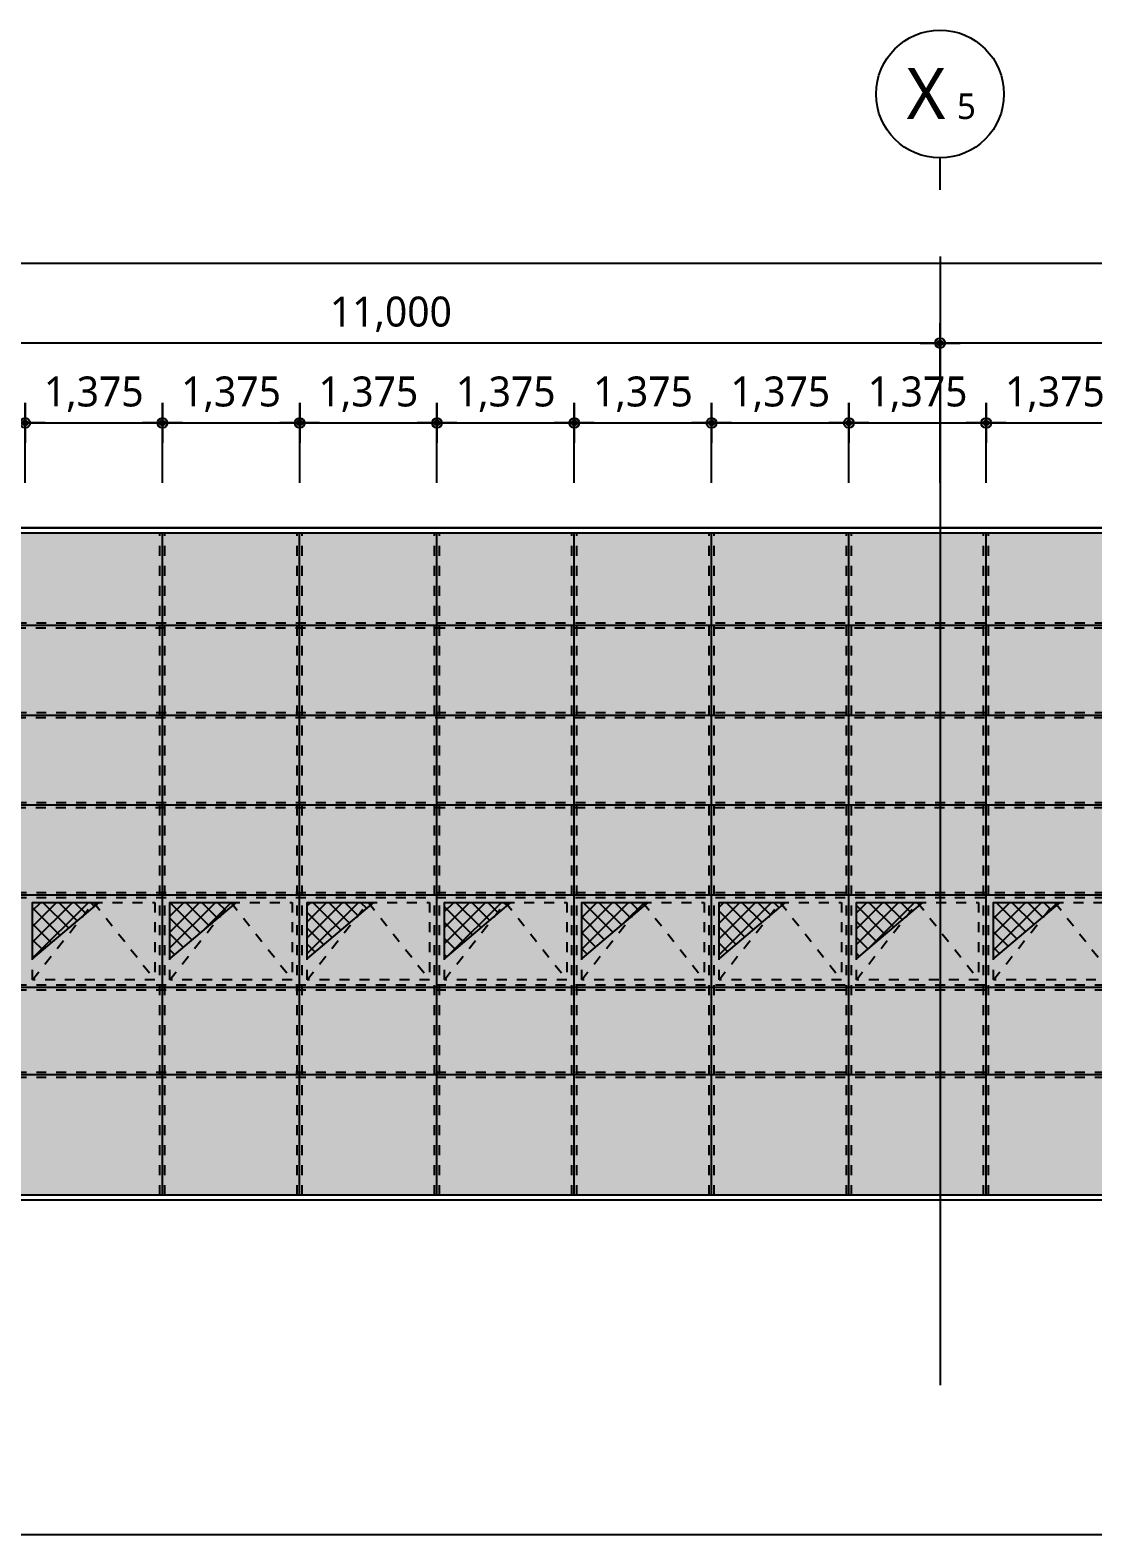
# Model space of a CAD drawing. Header units: millimetres. Extents: x 37653813 to 38677796, y 586285 to 874285.
# Drawn here: x 38646124 to 38656768, y 625652 to 640718 of the extents above; entities that cross this region are included whole.
import ezdxf
from ezdxf.enums import TextEntityAlignment as Align
from ezdxf.xclip import XClip

# ---------------------------------------------------------------- set-up
doc = ezdxf.new("R2010")
doc.units = ezdxf.units.MM
doc.header["$LTSCALE"] = 1000
doc.header["$MEASUREMENT"] = 0
doc.header["$XCLIPFRAME"] = 0
doc.header["$PDSIZE"] = -10
doc.linetypes.add('CENTER', pattern=[2, 1.25, -0.25, 0.25, -0.25])
doc.linetypes.add('HIDDEN', pattern=[2, 1, -1])
doc.layers.get('0').update_dxf_attribs({"linetype": 'CONTINUOUS'})
doc.layers.get('Defpoints').update_dxf_attribs({"color": 161, "linetype": 'CONTINUOUS'})
for name, color, linetype in [('BOX', 6, 'CONTINUOUS'), ('CEN(ST)', 1, 'CENTER'), ('dim0', 7, 'CONTINUOUS'), ('hatch', 8, 'CONTINUOUS'), ('SYM(AXIS)', 7, 'CONTINUOUS'), ('TEXT(AXIS)', 2, 'CONTINUOUS'), ('WIN(커튼월)_외부', 4, 'CONTINUOUS'), ('WIN(커튼월_HID)_외부', 252, 'HIDDEN'), ('WIN_3(커튼월)_외부', 252, 'HIDDEN'), ('절취선', 2, 'CONTINUOUS')]:
    doc.layers.add(name, color=color, linetype=linetype)
doc.layers.add('먹-WIN(커튼월)', color=7, linetype='CONTINUOUS', true_color=0xe0f2ff)
doc.styles.add('나눔바른고딕', font='NanumBarunGothic.ttf')
doc.dimstyles.new('A1-100', dxfattribs={"dimtxt": 3, "dimasz": 1, "dimexe": 2, "dimexo": 2, "dimgap": 1, "dimtad": 1, "dimdec": 0, "dimzin": 12, "dimdsep": 46, "dimlunit": 6, "dimtxsty": '나눔바른고딕', "dimblk1": 'DIMDOT', "dimblk2": 'DIMDOT', "dimsah": 1, "dimcen": -1, "dimdle": 2, "dimclrd": 256, "dimclre": 256, "dimclrt": 3, "dimadec": 0, "dimazin": 0, "dimtfac": 1, "dimtdec": 0, "dimtix": 1, "dimtmove": 2, "dimatfit": 3, "dimldrblk": 'DIMDOT', "dimfxl": 1, "dimtvp": 1, "dimtolj": 1, "dimtzin": 12, "dimlwd": -1, "dimlwe": -1, "dimarcsym": 0})

# ---------------------------------------------------------------- blocks, each defined once
blk = doc.blocks.new('A$C2DB153E7')
at = {"layer": 'hatch'}
h = blk.add_hatch(dxfattribs=at)
h.set_pattern_fill('_USER', color=252, scale=112.5, angle=45, double=1, pattern_type=0)
h.set_pattern_definition([(45, (-5906.34, -13786.88), (-79.5495, 79.5495), []), (135, (-5906.34, -13786.88), (-79.5495, -79.5495), [])])
h.paths.add_polyline_path([(663, 0), (0, -562), (0, 0)])
at = {"layer": 'hatch', "color": 252}
blk.add_lwpolyline([(663, 0), (0, -562), (0, 0)], close=True, dxfattribs=at)
blk = doc.blocks.new('A$C26893fde')
blk.add_wipeout([(8127, 7190), (174352, 7190), (174352, 460), (8127, 460)])
at = {"layer": '먹-WIN(커튼월)', "ltscale": 0.1}
h = blk.add_hatch(dxfattribs=at)
h.set_pattern_fill('DOTS', color=254, scale=3000)
h.set_pattern_definition([(0, (-37795372.14, -766752.47), (93.75, 187.5), [0, -187.5])])
h.paths.add_polyline_path([(174302, 7140), (8177, 7140), (8177, 4390), (174302, 4390)])
h = blk.add_hatch(dxfattribs=at)
h.set_pattern_fill('DOTS', color=256, scale=3000)
h.set_pattern_definition([(0, (-37795372.14, -769452.47), (93.75, 187.5), [0, -187.5])])
h.paths.add_polyline_path([(174302, 4390), (8177, 4390), (8177, 1690), (174302, 1690)])
h = blk.add_hatch(dxfattribs=at)
h.set_pattern_fill('DOTS', color=254, scale=3000)
h.set_pattern_definition([(0, (-37795372.14, -772202.47), (93.75, 187.5), [0, -187.5])])
h.paths.add_polyline_path([(174302, 1690), (8177, 1690), (8177, 510), (174302, 510)])
at = {"layer": 'WIN(커튼월)_외부', "ltscale": 1000}
for p, q in [((8127, 7190), (174352, 7190)), ((8127, 7190), (174352, 7190)), ((8177, 7140), (174302, 7140)), ((45239, 510), (45239, 7140)), ((46614, 510), (46614, 7140)), ((47989, 510), (47989, 7140)), ((49364, 510), (49364, 7140)), ((50739, 510), (50739, 7140)), ((52114, 510), (52114, 7140)), ((53489, 510), (53489, 7140)), ((8177, 6215), (174252, 6215)), ((8177, 6215), (174252, 6215)), ((8177, 6215), (174252, 6215)), ((8177, 6215), (174252, 6215)), ((8177, 5315), (174252, 5315)), ((8177, 5315), (174252, 5315)), ((8177, 5315), (174252, 5315)), ((8177, 5315), (174252, 5315)), ((8177, 4415), (174252, 4415)), ((8177, 4415), (174252, 4415)), ((8177, 4415), (174252, 4415)), ((8177, 4415), (174252, 4415)), ((8177, 3515), (174252, 3515)), ((8177, 2590), (174252, 2590)), ((8177, 1715), (174252, 1715)), ((8127, 460), (174352, 460)), ((8177, 510), (174302, 510))]:
    blk.add_line(p, q, dxfattribs=at)
at = {"layer": 'WIN(커튼월_HID)_외부', "ltscale": 0.1}
for p, q in [((45214, 510), (45214, 7140)), ((45264, 510), (45264, 7140)), ((46589, 510), (46589, 7140)), ((46639, 510), (46639, 7140)), ((47964, 510), (47964, 7140)), ((48014, 510), (48014, 7140)), ((49339, 510), (49339, 7140)), ((49389, 510), (49389, 7140)), ((50714, 510), (50714, 7140)), ((50764, 510), (50764, 7140)), ((52089, 510), (52089, 7140)), ((52139, 510), (52139, 7140)), ((53464, 510), (53464, 7140)), ((53514, 510), (53514, 7140)), ((8172, 6190), (174247, 6190)), ((8177, 6240), (174252, 6240)), ((8172, 5290), (174247, 5290)), ((8177, 5340), (174252, 5340)), ((8172, 4390), (174247, 4390)), ((8177, 4440), (174252, 4440)), ((8177, 3540), (174252, 3540)), ((8177, 3490), (174252, 3490)), ((8177, 2615), (174252, 2615)), ((8177, 2565), (174252, 2565)), ((8177, 1740), (174252, 1740)), ((8177, 1690), (174252, 1690))]:
    blk.add_line(p, q, dxfattribs=at)
for points in [[(43939, 3440), (45164, 3440), (45164, 2665), (43939, 2665)], [(45314, 3440), (46539, 3440), (46539, 2665), (45314, 2665)], [(46689, 3440), (47914, 3440), (47914, 2665), (46689, 2665)], [(48064, 3440), (49289, 3440), (49289, 2665), (48064, 2665)], [(49439, 3440), (50664, 3440), (50664, 2665), (49439, 2665)], [(50814, 3440), (52039, 3440), (52039, 2665), (50814, 2665)], [(52189, 3440), (53414, 3440), (53414, 2665), (52189, 2665)], [(53564, 3440), (54789, 3440), (54789, 2665), (53564, 2665)]]:
    blk.add_lwpolyline(points, close=True, dxfattribs=at)
at = {"layer": 'WIN_3(커튼월)_외부', "ltscale": 0.1}
for points in [[(43939, 2665), (44552, 3440), (45164, 2665)], [(45314, 2665), (45927, 3440), (46539, 2665)], [(46689, 2665), (47302, 3440), (47914, 2665)], [(48064, 2665), (48677, 3440), (49289, 2665)], [(49439, 2665), (50052, 3440), (50664, 2665)], [(50814, 2665), (51427, 3440), (52039, 2665)], [(52189, 2665), (52802, 3440), (53414, 2665)], [(53564, 2665), (54177, 3440), (54789, 2665)]]:
    blk.add_lwpolyline(points, dxfattribs=at)
at = {"ltscale": 0.1}
for p in [(43939, 3440), (45314, 3440), (46689, 3440), (48064, 3440), (49439, 3440), (50814, 3440), (52189, 3440), (53564, 3440)]:
    blk.add_blockref('A$C2DB153E7', p, dxfattribs=at)
blk = doc.blocks.new('DIMDOT')
at = {"linetype": 'Continuous'}
for p, q in [((0, -2), (0, 2)), ((-2, 0), (2, 0))]:
    blk.add_line(p, q, dxfattribs=at)
for radius in [0.5, 0.25]:
    blk.add_circle((0, 0), radius, dxfattribs=at)
blk = doc.blocks.new('*D280')
at = {"layer": 'Defpoints', "color": 0, "transparency": 16777216}
for p in [(38666237, 638385), (38611237, 635985), (38666237, 635985)]:
    blk.add_point(p, dxfattribs=at)
at = {"layer": 'dim0', "transparency": 16777216}
for p, q in [((38611237, 636185), (38611237, 638585)), ((38666237, 636185), (38666237, 638585)), ((38611337, 638385), (38666137, 638385))]:
    blk.add_line(p, q, dxfattribs=at)
at = {"layer": 'dim0', "transparency": 16777216, "xscale": 100, "yscale": 100, "zscale": 100, "rotation": 180}
blk.add_blockref('DIMDOT', (38611237, 638385), dxfattribs=at)
at = {"layer": 'dim0', "transparency": 16777216, "xscale": 100, "yscale": 100, "zscale": 100}
blk.add_blockref('DIMDOT', (38666237, 638385), dxfattribs=at)
at = {"layer": 'dim0', "color": 3, "transparency": 16777216, "insert": (38638737, 638673), "char_height": 300, "attachment_point": 5, "style": '나눔바른고딕'}
blk.add_mtext('\\A1;55,000', dxfattribs=at)
blk = doc.blocks.new('*D283')
at = {"layer": 'Defpoints', "color": 0, "transparency": 16777216}
for p in [(38644237, 637585), (38644237, 635985), (38655237, 635985)]:
    blk.add_point(p, dxfattribs=at)
at = {"layer": 'dim0', "transparency": 16777216}
for p, q in [((38644237, 636185), (38644237, 637785)), ((38655237, 636185), (38655237, 637785)), ((38655137, 637585), (38644337, 637585))]:
    blk.add_line(p, q, dxfattribs=at)
at = {"layer": 'dim0', "transparency": 16777216, "xscale": 100, "yscale": 100, "zscale": 100, "rotation": 180}
blk.add_blockref('DIMDOT', (38644237, 637585), dxfattribs=at)
at = {"layer": 'dim0', "transparency": 16777216, "xscale": 100, "yscale": 100, "zscale": 100}
blk.add_blockref('DIMDOT', (38655237, 637585), dxfattribs=at)
at = {"layer": 'dim0', "color": 3, "transparency": 16777216, "insert": (38649737, 637873), "char_height": 300, "attachment_point": 5, "style": '나눔바른고딕'}
blk.add_mtext('\\A1;11,000', dxfattribs=at)
blk = doc.blocks.new('*D284')
at = {"layer": 'Defpoints', "color": 0, "transparency": 16777216}
for p in [(38655237, 637585), (38655237, 635985), (38666237, 635985)]:
    blk.add_point(p, dxfattribs=at)
at = {"layer": 'dim0', "transparency": 16777216}
for p, q in [((38655237, 636185), (38655237, 637785)), ((38666237, 636185), (38666237, 637785)), ((38666137, 637585), (38655337, 637585))]:
    blk.add_line(p, q, dxfattribs=at)
at = {"layer": 'dim0', "transparency": 16777216, "xscale": 100, "yscale": 100, "zscale": 100, "rotation": 180}
blk.add_blockref('DIMDOT', (38655237, 637585), dxfattribs=at)
at = {"layer": 'dim0', "transparency": 16777216, "xscale": 100, "yscale": 100, "zscale": 100}
blk.add_blockref('DIMDOT', (38666237, 637585), dxfattribs=at)
at = {"layer": 'dim0', "color": 3, "transparency": 16777216, "insert": (38660737, 637873), "char_height": 300, "attachment_point": 5, "style": '나눔바른고딕'}
blk.add_mtext('\\A1;11,000', dxfattribs=at)
blk = doc.blocks.new('*D290')
at = {"layer": 'Defpoints', "color": 0, "transparency": 16777216}
for p in [(38666237, 638385), (38611237, 635985), (38666237, 635985)]:
    blk.add_point(p, dxfattribs=at)
at = {"layer": 'dim0', "transparency": 16777216}
for p, q in [((38611237, 636185), (38611237, 638585)), ((38666237, 636185), (38666237, 638585)), ((38611337, 638385), (38666137, 638385))]:
    blk.add_line(p, q, dxfattribs=at)
at = {"layer": 'dim0', "transparency": 16777216, "xscale": 100, "yscale": 100, "zscale": 100, "rotation": 180}
blk.add_blockref('DIMDOT', (38611237, 638385), dxfattribs=at)
at = {"layer": 'dim0', "transparency": 16777216, "xscale": 100, "yscale": 100, "zscale": 100}
blk.add_blockref('DIMDOT', (38666237, 638385), dxfattribs=at)
at = {"layer": 'dim0', "color": 3, "transparency": 16777216, "insert": (38638737, 638673), "char_height": 300, "attachment_point": 5, "style": '나눔바른고딕'}
blk.add_mtext('\\A1;55,000', dxfattribs=at)
blk = doc.blocks.new('A$C2F20087E')
at = {"layer": 'SYM(AXIS)'}
blk.add_line((600, 0), (600, 300), dxfattribs=at)
blk.add_circle((600, 900), 600, dxfattribs=at)
blk = doc.blocks.new('*D293')
at = {"layer": 'Defpoints', "color": 0, "transparency": 16777216}
for p in [(38644237, 637585), (38644237, 635985), (38655237, 635985)]:
    blk.add_point(p, dxfattribs=at)
at = {"layer": 'dim0', "transparency": 16777216}
for p, q in [((38644237, 636185), (38644237, 637785)), ((38655237, 636185), (38655237, 637785)), ((38655137, 637585), (38644337, 637585))]:
    blk.add_line(p, q, dxfattribs=at)
at = {"layer": 'dim0', "transparency": 16777216, "xscale": 100, "yscale": 100, "zscale": 100, "rotation": 180}
blk.add_blockref('DIMDOT', (38644237, 637585), dxfattribs=at)
at = {"layer": 'dim0', "transparency": 16777216, "xscale": 100, "yscale": 100, "zscale": 100}
blk.add_blockref('DIMDOT', (38655237, 637585), dxfattribs=at)
at = {"layer": 'dim0', "color": 3, "transparency": 16777216, "insert": (38649737, 637873), "char_height": 300, "attachment_point": 5, "style": '나눔바른고딕'}
blk.add_mtext('\\A1;11,000', dxfattribs=at)
blk = doc.blocks.new('*D294')
at = {"layer": 'Defpoints', "color": 0, "transparency": 16777216}
for p in [(38655237, 637585), (38655237, 635985), (38666237, 635985)]:
    blk.add_point(p, dxfattribs=at)
at = {"layer": 'dim0', "transparency": 16777216}
for p, q in [((38655237, 636185), (38655237, 637785)), ((38666237, 636185), (38666237, 637785)), ((38666137, 637585), (38655337, 637585))]:
    blk.add_line(p, q, dxfattribs=at)
at = {"layer": 'dim0', "transparency": 16777216, "xscale": 100, "yscale": 100, "zscale": 100, "rotation": 180}
blk.add_blockref('DIMDOT', (38655237, 637585), dxfattribs=at)
at = {"layer": 'dim0', "transparency": 16777216, "xscale": 100, "yscale": 100, "zscale": 100}
blk.add_blockref('DIMDOT', (38666237, 637585), dxfattribs=at)
at = {"layer": 'dim0', "color": 3, "transparency": 16777216, "insert": (38660737, 637873), "char_height": 300, "attachment_point": 5, "style": '나눔바른고딕'}
blk.add_mtext('\\A1;11,000', dxfattribs=at)
blk = doc.blocks.new('*D446')
at = {"layer": 'Defpoints', "color": 0, "transparency": 16777216}
for p in [(38646074, 636785), (38644699, 635985), (38646074, 635985)]:
    blk.add_point(p, dxfattribs=at)
at = {"layer": 'dim0', "transparency": 16777216}
for p, q in [((38644699, 636185), (38644699, 636985)), ((38646074, 636185), (38646074, 636985)), ((38644799, 636785), (38645974, 636785))]:
    blk.add_line(p, q, dxfattribs=at)
at = {"layer": 'dim0', "transparency": 16777216, "xscale": 100, "yscale": 100, "zscale": 100, "rotation": 180}
blk.add_blockref('DIMDOT', (38644699, 636785), dxfattribs=at)
at = {"layer": 'dim0', "transparency": 16777216, "xscale": 100, "yscale": 100, "zscale": 100}
blk.add_blockref('DIMDOT', (38646074, 636785), dxfattribs=at)
at = {"layer": 'dim0', "color": 3, "transparency": 16777216, "insert": (38645387, 637073), "char_height": 300, "attachment_point": 5, "style": '나눔바른고딕'}
blk.add_mtext('\\A1;1,375', dxfattribs=at)
blk = doc.blocks.new('*D447')
at = {"layer": 'Defpoints', "color": 0, "transparency": 16777216}
for p in [(38646074, 636785), (38644699, 635985), (38646074, 635985)]:
    blk.add_point(p, dxfattribs=at)
at = {"layer": 'dim0', "transparency": 16777216}
for p, q in [((38644699, 636185), (38644699, 636985)), ((38646074, 636185), (38646074, 636985)), ((38644799, 636785), (38645974, 636785))]:
    blk.add_line(p, q, dxfattribs=at)
at = {"layer": 'dim0', "transparency": 16777216, "xscale": 100, "yscale": 100, "zscale": 100, "rotation": 180}
blk.add_blockref('DIMDOT', (38644699, 636785), dxfattribs=at)
at = {"layer": 'dim0', "transparency": 16777216, "xscale": 100, "yscale": 100, "zscale": 100}
blk.add_blockref('DIMDOT', (38646074, 636785), dxfattribs=at)
at = {"layer": 'dim0', "color": 3, "transparency": 16777216, "insert": (38645387, 637073), "char_height": 300, "attachment_point": 5, "style": '나눔바른고딕'}
blk.add_mtext('\\A1;1,375', dxfattribs=at)
blk = doc.blocks.new('*D448')
at = {"layer": 'Defpoints', "color": 0, "transparency": 16777216}
for p in [(38647449, 636785), (38646074, 635985), (38647449, 635985)]:
    blk.add_point(p, dxfattribs=at)
at = {"layer": 'dim0', "transparency": 16777216}
for p, q in [((38646074, 636185), (38646074, 636985)), ((38647449, 636185), (38647449, 636985)), ((38646174, 636785), (38647349, 636785))]:
    blk.add_line(p, q, dxfattribs=at)
at = {"layer": 'dim0', "transparency": 16777216, "xscale": 100, "yscale": 100, "zscale": 100, "rotation": 180}
blk.add_blockref('DIMDOT', (38646074, 636785), dxfattribs=at)
at = {"layer": 'dim0', "transparency": 16777216, "xscale": 100, "yscale": 100, "zscale": 100}
blk.add_blockref('DIMDOT', (38647449, 636785), dxfattribs=at)
at = {"layer": 'dim0', "color": 3, "transparency": 16777216, "insert": (38646762, 637073), "char_height": 300, "attachment_point": 5, "style": '나눔바른고딕'}
blk.add_mtext('\\A1;1,375', dxfattribs=at)
blk = doc.blocks.new('*D449')
at = {"layer": 'Defpoints', "color": 0, "transparency": 16777216}
for p in [(38647449, 636785), (38646074, 635985), (38647449, 635985)]:
    blk.add_point(p, dxfattribs=at)
at = {"layer": 'dim0', "transparency": 16777216}
for p, q in [((38646074, 636185), (38646074, 636985)), ((38647449, 636185), (38647449, 636985)), ((38646174, 636785), (38647349, 636785))]:
    blk.add_line(p, q, dxfattribs=at)
at = {"layer": 'dim0', "transparency": 16777216, "xscale": 100, "yscale": 100, "zscale": 100, "rotation": 180}
blk.add_blockref('DIMDOT', (38646074, 636785), dxfattribs=at)
at = {"layer": 'dim0', "transparency": 16777216, "xscale": 100, "yscale": 100, "zscale": 100}
blk.add_blockref('DIMDOT', (38647449, 636785), dxfattribs=at)
at = {"layer": 'dim0', "color": 3, "transparency": 16777216, "insert": (38646762, 637073), "char_height": 300, "attachment_point": 5, "style": '나눔바른고딕'}
blk.add_mtext('\\A1;1,375', dxfattribs=at)
blk = doc.blocks.new('*D450')
at = {"layer": 'Defpoints', "color": 0, "transparency": 16777216}
for p in [(38648824, 636785), (38647449, 635985), (38648824, 635985)]:
    blk.add_point(p, dxfattribs=at)
at = {"layer": 'dim0', "transparency": 16777216}
for p, q in [((38647449, 636185), (38647449, 636985)), ((38648824, 636185), (38648824, 636985)), ((38647549, 636785), (38648724, 636785))]:
    blk.add_line(p, q, dxfattribs=at)
at = {"layer": 'dim0', "transparency": 16777216, "xscale": 100, "yscale": 100, "zscale": 100, "rotation": 180}
blk.add_blockref('DIMDOT', (38647449, 636785), dxfattribs=at)
at = {"layer": 'dim0', "transparency": 16777216, "xscale": 100, "yscale": 100, "zscale": 100}
blk.add_blockref('DIMDOT', (38648824, 636785), dxfattribs=at)
at = {"layer": 'dim0', "color": 3, "transparency": 16777216, "insert": (38648137, 637073), "char_height": 300, "attachment_point": 5, "style": '나눔바른고딕'}
blk.add_mtext('\\A1;1,375', dxfattribs=at)
blk = doc.blocks.new('*D451')
at = {"layer": 'Defpoints', "color": 0, "transparency": 16777216}
for p in [(38648824, 636785), (38647449, 635985), (38648824, 635985)]:
    blk.add_point(p, dxfattribs=at)
at = {"layer": 'dim0', "transparency": 16777216}
for p, q in [((38647449, 636185), (38647449, 636985)), ((38648824, 636185), (38648824, 636985)), ((38647549, 636785), (38648724, 636785))]:
    blk.add_line(p, q, dxfattribs=at)
at = {"layer": 'dim0', "transparency": 16777216, "xscale": 100, "yscale": 100, "zscale": 100, "rotation": 180}
blk.add_blockref('DIMDOT', (38647449, 636785), dxfattribs=at)
at = {"layer": 'dim0', "transparency": 16777216, "xscale": 100, "yscale": 100, "zscale": 100}
blk.add_blockref('DIMDOT', (38648824, 636785), dxfattribs=at)
at = {"layer": 'dim0', "color": 3, "transparency": 16777216, "insert": (38648137, 637073), "char_height": 300, "attachment_point": 5, "style": '나눔바른고딕'}
blk.add_mtext('\\A1;1,375', dxfattribs=at)
blk = doc.blocks.new('*D452')
at = {"layer": 'Defpoints', "color": 0, "transparency": 16777216}
for p in [(38650199, 636785), (38648824, 635985), (38650199, 635985)]:
    blk.add_point(p, dxfattribs=at)
at = {"layer": 'dim0', "transparency": 16777216}
for p, q in [((38648824, 636185), (38648824, 636985)), ((38650199, 636185), (38650199, 636985)), ((38648924, 636785), (38650099, 636785))]:
    blk.add_line(p, q, dxfattribs=at)
at = {"layer": 'dim0', "transparency": 16777216, "xscale": 100, "yscale": 100, "zscale": 100, "rotation": 180}
blk.add_blockref('DIMDOT', (38648824, 636785), dxfattribs=at)
at = {"layer": 'dim0', "transparency": 16777216, "xscale": 100, "yscale": 100, "zscale": 100}
blk.add_blockref('DIMDOT', (38650199, 636785), dxfattribs=at)
at = {"layer": 'dim0', "color": 3, "transparency": 16777216, "insert": (38649512, 637073), "char_height": 300, "attachment_point": 5, "style": '나눔바른고딕'}
blk.add_mtext('\\A1;1,375', dxfattribs=at)
blk = doc.blocks.new('*D453')
at = {"layer": 'Defpoints', "color": 0, "transparency": 16777216}
for p in [(38650199, 636785), (38648824, 635985), (38650199, 635985)]:
    blk.add_point(p, dxfattribs=at)
at = {"layer": 'dim0', "transparency": 16777216}
for p, q in [((38648824, 636185), (38648824, 636985)), ((38650199, 636185), (38650199, 636985)), ((38648924, 636785), (38650099, 636785))]:
    blk.add_line(p, q, dxfattribs=at)
at = {"layer": 'dim0', "transparency": 16777216, "xscale": 100, "yscale": 100, "zscale": 100, "rotation": 180}
blk.add_blockref('DIMDOT', (38648824, 636785), dxfattribs=at)
at = {"layer": 'dim0', "transparency": 16777216, "xscale": 100, "yscale": 100, "zscale": 100}
blk.add_blockref('DIMDOT', (38650199, 636785), dxfattribs=at)
at = {"layer": 'dim0', "color": 3, "transparency": 16777216, "insert": (38649512, 637073), "char_height": 300, "attachment_point": 5, "style": '나눔바른고딕'}
blk.add_mtext('\\A1;1,375', dxfattribs=at)
blk = doc.blocks.new('*D454')
at = {"layer": 'Defpoints', "color": 0, "transparency": 16777216}
for p in [(38651574, 636785), (38650199, 635985), (38651574, 635985)]:
    blk.add_point(p, dxfattribs=at)
at = {"layer": 'dim0', "transparency": 16777216}
for p, q in [((38650199, 636185), (38650199, 636985)), ((38651574, 636185), (38651574, 636985)), ((38650299, 636785), (38651474, 636785))]:
    blk.add_line(p, q, dxfattribs=at)
at = {"layer": 'dim0', "transparency": 16777216, "xscale": 100, "yscale": 100, "zscale": 100, "rotation": 180}
blk.add_blockref('DIMDOT', (38650199, 636785), dxfattribs=at)
at = {"layer": 'dim0', "transparency": 16777216, "xscale": 100, "yscale": 100, "zscale": 100}
blk.add_blockref('DIMDOT', (38651574, 636785), dxfattribs=at)
at = {"layer": 'dim0', "color": 3, "transparency": 16777216, "insert": (38650887, 637073), "char_height": 300, "attachment_point": 5, "style": '나눔바른고딕'}
blk.add_mtext('\\A1;1,375', dxfattribs=at)
blk = doc.blocks.new('*D455')
at = {"layer": 'Defpoints', "color": 0, "transparency": 16777216}
for p in [(38651574, 636785), (38650199, 635985), (38651574, 635985)]:
    blk.add_point(p, dxfattribs=at)
at = {"layer": 'dim0', "transparency": 16777216}
for p, q in [((38650199, 636185), (38650199, 636985)), ((38651574, 636185), (38651574, 636985)), ((38650299, 636785), (38651474, 636785))]:
    blk.add_line(p, q, dxfattribs=at)
at = {"layer": 'dim0', "transparency": 16777216, "xscale": 100, "yscale": 100, "zscale": 100, "rotation": 180}
blk.add_blockref('DIMDOT', (38650199, 636785), dxfattribs=at)
at = {"layer": 'dim0', "transparency": 16777216, "xscale": 100, "yscale": 100, "zscale": 100}
blk.add_blockref('DIMDOT', (38651574, 636785), dxfattribs=at)
at = {"layer": 'dim0', "color": 3, "transparency": 16777216, "insert": (38650887, 637073), "char_height": 300, "attachment_point": 5, "style": '나눔바른고딕'}
blk.add_mtext('\\A1;1,375', dxfattribs=at)
blk = doc.blocks.new('*D456')
at = {"layer": 'Defpoints', "color": 0, "transparency": 16777216}
for p in [(38652949, 636785), (38651574, 635985), (38652949, 635985)]:
    blk.add_point(p, dxfattribs=at)
at = {"layer": 'dim0', "transparency": 16777216}
for p, q in [((38651574, 636185), (38651574, 636985)), ((38652949, 636185), (38652949, 636985)), ((38651674, 636785), (38652849, 636785))]:
    blk.add_line(p, q, dxfattribs=at)
at = {"layer": 'dim0', "transparency": 16777216, "xscale": 100, "yscale": 100, "zscale": 100, "rotation": 180}
blk.add_blockref('DIMDOT', (38651574, 636785), dxfattribs=at)
at = {"layer": 'dim0', "transparency": 16777216, "xscale": 100, "yscale": 100, "zscale": 100}
blk.add_blockref('DIMDOT', (38652949, 636785), dxfattribs=at)
at = {"layer": 'dim0', "color": 3, "transparency": 16777216, "insert": (38652262, 637073), "char_height": 300, "attachment_point": 5, "style": '나눔바른고딕'}
blk.add_mtext('\\A1;1,375', dxfattribs=at)
blk = doc.blocks.new('*D457')
at = {"layer": 'Defpoints', "color": 0, "transparency": 16777216}
for p in [(38652949, 636785), (38651574, 635985), (38652949, 635985)]:
    blk.add_point(p, dxfattribs=at)
at = {"layer": 'dim0', "transparency": 16777216}
for p, q in [((38651574, 636185), (38651574, 636985)), ((38652949, 636185), (38652949, 636985)), ((38651674, 636785), (38652849, 636785))]:
    blk.add_line(p, q, dxfattribs=at)
at = {"layer": 'dim0', "transparency": 16777216, "xscale": 100, "yscale": 100, "zscale": 100, "rotation": 180}
blk.add_blockref('DIMDOT', (38651574, 636785), dxfattribs=at)
at = {"layer": 'dim0', "transparency": 16777216, "xscale": 100, "yscale": 100, "zscale": 100}
blk.add_blockref('DIMDOT', (38652949, 636785), dxfattribs=at)
at = {"layer": 'dim0', "color": 3, "transparency": 16777216, "insert": (38652262, 637073), "char_height": 300, "attachment_point": 5, "style": '나눔바른고딕'}
blk.add_mtext('\\A1;1,375', dxfattribs=at)
blk = doc.blocks.new('*D458')
at = {"layer": 'Defpoints', "color": 0, "transparency": 16777216}
for p in [(38654324, 636785), (38652949, 635985), (38654324, 635985)]:
    blk.add_point(p, dxfattribs=at)
at = {"layer": 'dim0', "transparency": 16777216}
for p, q in [((38652949, 636185), (38652949, 636985)), ((38654324, 636185), (38654324, 636985)), ((38653049, 636785), (38654224, 636785))]:
    blk.add_line(p, q, dxfattribs=at)
at = {"layer": 'dim0', "transparency": 16777216, "xscale": 100, "yscale": 100, "zscale": 100, "rotation": 180}
blk.add_blockref('DIMDOT', (38652949, 636785), dxfattribs=at)
at = {"layer": 'dim0', "transparency": 16777216, "xscale": 100, "yscale": 100, "zscale": 100}
blk.add_blockref('DIMDOT', (38654324, 636785), dxfattribs=at)
at = {"layer": 'dim0', "color": 3, "transparency": 16777216, "insert": (38653637, 637073), "char_height": 300, "attachment_point": 5, "style": '나눔바른고딕'}
blk.add_mtext('\\A1;1,375', dxfattribs=at)
blk = doc.blocks.new('*D459')
at = {"layer": 'Defpoints', "color": 0, "transparency": 16777216}
for p in [(38654324, 636785), (38652949, 635985), (38654324, 635985)]:
    blk.add_point(p, dxfattribs=at)
at = {"layer": 'dim0', "transparency": 16777216}
for p, q in [((38652949, 636185), (38652949, 636985)), ((38654324, 636185), (38654324, 636985)), ((38653049, 636785), (38654224, 636785))]:
    blk.add_line(p, q, dxfattribs=at)
at = {"layer": 'dim0', "transparency": 16777216, "xscale": 100, "yscale": 100, "zscale": 100, "rotation": 180}
blk.add_blockref('DIMDOT', (38652949, 636785), dxfattribs=at)
at = {"layer": 'dim0', "transparency": 16777216, "xscale": 100, "yscale": 100, "zscale": 100}
blk.add_blockref('DIMDOT', (38654324, 636785), dxfattribs=at)
at = {"layer": 'dim0', "color": 3, "transparency": 16777216, "insert": (38653637, 637073), "char_height": 300, "attachment_point": 5, "style": '나눔바른고딕'}
blk.add_mtext('\\A1;1,375', dxfattribs=at)
blk = doc.blocks.new('*D460')
at = {"layer": 'Defpoints', "color": 0, "transparency": 16777216}
for p in [(38655699, 636785), (38654324, 635985), (38655699, 635985)]:
    blk.add_point(p, dxfattribs=at)
at = {"layer": 'dim0', "transparency": 16777216}
for p, q in [((38654324, 636185), (38654324, 636985)), ((38655699, 636185), (38655699, 636985)), ((38654424, 636785), (38655599, 636785))]:
    blk.add_line(p, q, dxfattribs=at)
at = {"layer": 'dim0', "transparency": 16777216, "xscale": 100, "yscale": 100, "zscale": 100, "rotation": 180}
blk.add_blockref('DIMDOT', (38654324, 636785), dxfattribs=at)
at = {"layer": 'dim0', "transparency": 16777216, "xscale": 100, "yscale": 100, "zscale": 100}
blk.add_blockref('DIMDOT', (38655699, 636785), dxfattribs=at)
at = {"layer": 'dim0', "color": 3, "transparency": 16777216, "insert": (38655012, 637073), "char_height": 300, "attachment_point": 5, "style": '나눔바른고딕'}
blk.add_mtext('\\A1;1,375', dxfattribs=at)
blk = doc.blocks.new('*D461')
at = {"layer": 'Defpoints', "color": 0, "transparency": 16777216}
for p in [(38655699, 636785), (38654324, 635985), (38655699, 635985)]:
    blk.add_point(p, dxfattribs=at)
at = {"layer": 'dim0', "transparency": 16777216}
for p, q in [((38654324, 636185), (38654324, 636985)), ((38655699, 636185), (38655699, 636985)), ((38654424, 636785), (38655599, 636785))]:
    blk.add_line(p, q, dxfattribs=at)
at = {"layer": 'dim0', "transparency": 16777216, "xscale": 100, "yscale": 100, "zscale": 100, "rotation": 180}
blk.add_blockref('DIMDOT', (38654324, 636785), dxfattribs=at)
at = {"layer": 'dim0', "transparency": 16777216, "xscale": 100, "yscale": 100, "zscale": 100}
blk.add_blockref('DIMDOT', (38655699, 636785), dxfattribs=at)
at = {"layer": 'dim0', "color": 3, "transparency": 16777216, "insert": (38655012, 637073), "char_height": 300, "attachment_point": 5, "style": '나눔바른고딕'}
blk.add_mtext('\\A1;1,375', dxfattribs=at)
blk = doc.blocks.new('*D462')
at = {"layer": 'Defpoints', "color": 0, "transparency": 16777216}
for p in [(38657074, 636785), (38655699, 635985), (38657074, 635985)]:
    blk.add_point(p, dxfattribs=at)
at = {"layer": 'dim0', "transparency": 16777216}
for p, q in [((38655699, 636185), (38655699, 636985)), ((38657074, 636185), (38657074, 636985)), ((38655799, 636785), (38656974, 636785))]:
    blk.add_line(p, q, dxfattribs=at)
at = {"layer": 'dim0', "transparency": 16777216, "xscale": 100, "yscale": 100, "zscale": 100, "rotation": 180}
blk.add_blockref('DIMDOT', (38655699, 636785), dxfattribs=at)
at = {"layer": 'dim0', "transparency": 16777216, "xscale": 100, "yscale": 100, "zscale": 100}
blk.add_blockref('DIMDOT', (38657074, 636785), dxfattribs=at)
at = {"layer": 'dim0', "color": 3, "transparency": 16777216, "insert": (38656387, 637073), "char_height": 300, "attachment_point": 5, "style": '나눔바른고딕'}
blk.add_mtext('\\A1;1,375', dxfattribs=at)
blk = doc.blocks.new('*D463')
at = {"layer": 'Defpoints', "color": 0, "transparency": 16777216}
for p in [(38657074, 636785), (38655699, 635985), (38657074, 635985)]:
    blk.add_point(p, dxfattribs=at)
at = {"layer": 'dim0', "transparency": 16777216}
for p, q in [((38655699, 636185), (38655699, 636985)), ((38657074, 636185), (38657074, 636985)), ((38655799, 636785), (38656974, 636785))]:
    blk.add_line(p, q, dxfattribs=at)
at = {"layer": 'dim0', "transparency": 16777216, "xscale": 100, "yscale": 100, "zscale": 100, "rotation": 180}
blk.add_blockref('DIMDOT', (38655699, 636785), dxfattribs=at)
at = {"layer": 'dim0', "transparency": 16777216, "xscale": 100, "yscale": 100, "zscale": 100}
blk.add_blockref('DIMDOT', (38657074, 636785), dxfattribs=at)
at = {"layer": 'dim0', "color": 3, "transparency": 16777216, "insert": (38656387, 637073), "char_height": 300, "attachment_point": 5, "style": '나눔바른고딕'}
blk.add_mtext('\\A1;1,375', dxfattribs=at)

msp = doc.modelspace()

# ---------------------------------------------------------------- linework, layer by layer
at = {"layer": 'BOX'}
msp.add_line((38670963.4, 625651.7), (38599963.4, 625651.7), dxfattribs=at)
at = {"layer": '절취선', "ltscale": 0.1}
msp.add_lwpolyline([(38610336.5, 629005), (38667236.5, 629005), (38667236.5, 635735), (38610336.5, 635735)], close=True, dxfattribs=at)

# ---------------------------------------------------------------- block references
at = {"xscale": 1.066666666666667, "yscale": 1.066666666666667, "zscale": 1.066666666666667}
msp.add_blockref('A$C2F20087E', (38654596.5, 639118.4), dxfattribs=at)

# ---------------------------------------------------------------- texts
at = {"layer": 'TEXT(AXIS)', "style": '나눔바른고딕'}
for s, height, p in [('X', 512, (38655096.1, 640082.6)), ('5', 256, (38655500.6, 639954.6))]:
    msp.add_text(s, height=height, dxfattribs=at).set_placement(p, align=Align.MIDDLE)

# ---------------------------------------------------------------- dimensions: what is measured, and where the dimension line sits
at = {"layer": 'dim0'}
for base, p1, p2, picture, middle in [((38666236.5, 638385), (38611236.5, 635985), (38666236.5, 635985), '*D280', (38638736.5, 638672.7)), ((38666236.5, 638385), (38611236.5, 635985), (38666236.5, 635985), '*D290', (38638736.5, 638672.7)), ((38646074, 636785), (38644699, 635985), (38646074, 635985), '*D446', (38645386.5, 637072.9)), ((38646074, 636785), (38644699, 635985), (38646074, 635985), '*D447', (38645386.5, 637072.9)), ((38647449, 636785), (38646074, 635985), (38647449, 635985), '*D448', (38646761.5, 637072.9)), ((38647449, 636785), (38646074, 635985), (38647449, 635985), '*D449', (38646761.5, 637072.9)), ((38648824, 636785), (38647449, 635985), (38648824, 635985), '*D450', (38648136.5, 637072.9)), ((38648824, 636785), (38647449, 635985), (38648824, 635985), '*D451', (38648136.5, 637072.9)), ((38650199, 636785), (38648824, 635985), (38650199, 635985), '*D452', (38649511.5, 637072.9)), ((38650199, 636785), (38648824, 635985), (38650199, 635985), '*D453', (38649511.5, 637072.9)), ((38651574, 636785), (38650199, 635985), (38651574, 635985), '*D454', (38650886.5, 637072.9)), ((38651574, 636785), (38650199, 635985), (38651574, 635985), '*D455', (38650886.5, 637072.9)), ((38652949, 636785), (38651574, 635985), (38652949, 635985), '*D456', (38652261.5, 637072.9)), ((38652949, 636785), (38651574, 635985), (38652949, 635985), '*D457', (38652261.5, 637072.9)), ((38654324, 636785), (38652949, 635985), (38654324, 635985), '*D458', (38653636.5, 637072.9)), ((38654324, 636785), (38652949, 635985), (38654324, 635985), '*D459', (38653636.5, 637072.9)), ((38655699, 636785), (38654324, 635985), (38655699, 635985), '*D460', (38655011.5, 637072.9)), ((38655699, 636785), (38654324, 635985), (38655699, 635985), '*D461', (38655011.5, 637072.9)), ((38657074, 636785), (38655699, 635985), (38657074, 635985), '*D462', (38656386.5, 637072.9)), ((38657074, 636785), (38655699, 635985), (38657074, 635985), '*D463', (38656386.5, 637072.9))]:
    dim = msp.add_linear_dim(base=base, p1=p1, p2=p2, dimstyle='A1-100', override={"dimscale": 100}, dxfattribs=at)
    dim.commit()
    dim.dimension.update_dxf_attribs({"geometry": picture, "text_midpoint": middle})
for base, p1, p2, picture, middle in [((38644236.5, 637585), (38655236.5, 635985), (38644236.5, 635985), '*D283', (38649736.5, 637872.7)), ((38644236.5, 637585), (38655236.5, 635985), (38644236.5, 635985), '*D293', (38649736.5, 637872.7)), ((38655236.5, 637585), (38666236.5, 635985), (38655236.5, 635985), '*D284', (38660736.5, 637872.7)), ((38655236.5, 637585), (38666236.5, 635985), (38655236.5, 635985), '*D294', (38660736.5, 637872.7))]:
    dim = msp.add_linear_dim(base=base, p1=p1, p2=p2, angle=180, dimstyle='A1-100', override={"dimscale": 100}, dxfattribs=at)
    dim.commit()
    dim.dimension.update_dxf_attribs({"geometry": picture, "text_midpoint": middle})

# ---------------------------------------------------------------- next in the draw order: block references
at = {"ltscale": 0.1}
ref = msp.add_blockref('A$C26893fde', (38602209.6, 628545), dxfattribs=at)
XClip(ref).set_block_clipping_path([(8126.9086349383, 459.9994186424), (65026.9086349458, 7709.9994186426)])

# ---------------------------------------------------------------- next in the draw order: linework, layer by layer
at = {"layer": 'CEN(ST)'}
for points in [[(38655236.5, 638451.7), (38655236.5, 627151.7)], [(38655236.5, 637585), (38655236.5, 627151.7)]]:
    msp.add_lwpolyline(points, dxfattribs=at)

doc.saveas('drawing.dxf')
